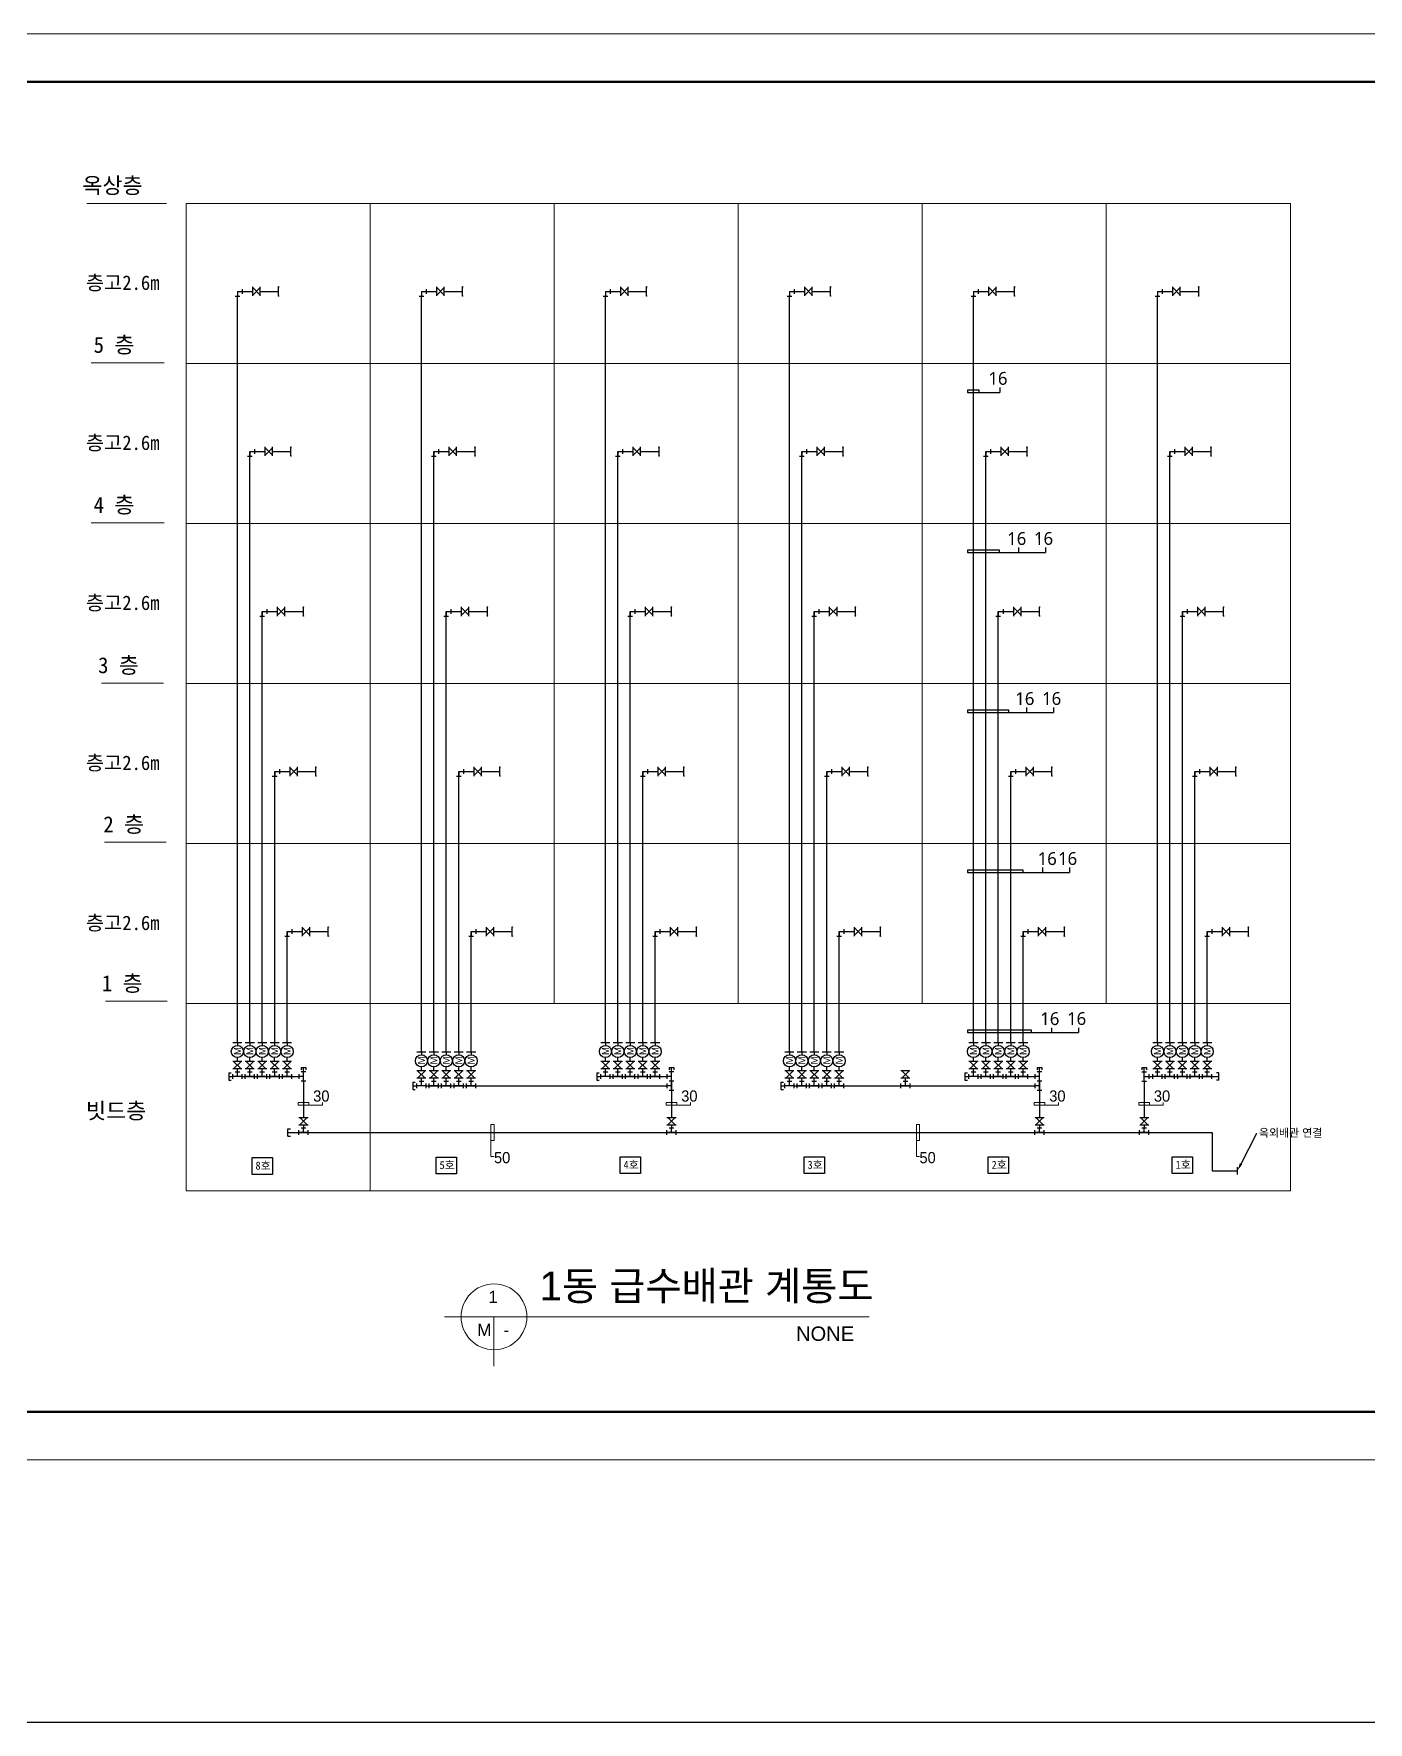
# Model space of a CAD drawing. Header units: millimetres. Extents: x 77978 to 1977917, y -128530 to 383426.
# Drawn here: x 1093091 to 1176484, y 65293 to 170793 of the extents above; entities that cross this region are included whole.
import ezdxf
from ezdxf import colors
from ezdxf.entities.mleader import LeaderData, LeaderLine
from ezdxf.math import Vec2, Vec3

# ---------------------------------------------------------------- set-up
doc = ezdxf.new("R2010")
doc.units = ezdxf.units.MM
doc.header["$LTSCALE"] = 20
doc.layers.get('0').update_dxf_attribs({"lineweight": 0})
for name, color, linetype in [('TEXT', 2, 'Continuous'), ('TXT', 2, 'Continuous'), ('급수부품', 2, 'Continuous')]:
    doc.layers.add(name, color=color, linetype=linetype)
doc.layers.add('급수', color=3, linetype='Continuous', lineweight=30)
doc.layers.add('치수선', color=1, linetype='Continuous', lineweight=0)
doc.styles.add('Arial', font='arial.ttf')
doc.styles.get("Standard").update_dxf_attribs({"font": 'arial.ttf'})
doc.styles.add('TEXT', font='arial.ttf')
doc.styles.add('굴림1', font='', dxfattribs={"height": 1})
doc.styles.add('굴림1000', font='', dxfattribs={"height": 1000})
doc.styles.add('굴림2', font='gulim.ttc', dxfattribs={"height": 2})
doc.styles.add('굴림500', font='', dxfattribs={"height": 500})
doc.styles.add('굴림700', font='gulim.ttc', dxfattribs={"height": 700})
doc.styles.add('수도공사', font='malgun.ttf', dxfattribs={"height": 300})
doc.styles.get('굴림1').set_extended_font_data('GulimChe')
doc.styles.get('굴림1000').set_extended_font_data('GulimChe')
doc.styles.get('굴림500').set_extended_font_data('GulimChe')

# ---------------------------------------------------------------- blocks, each defined once
blk = doc.blocks.new('A$C701459fe')
at = {"layer": '급수부품'}
for p, q in [((0, -283), (0, 284)), ((0, 233), (460, -232)), ((460, 233), (0, -232)), ((460, -283), (460, 284))]:
    blk.add_line(p, q, dxfattribs=at)
blk = doc.blocks.new('A$C8178ee6f')
at = {"layer": '급수부품'}
for p, q in [((0, 0), (0, -293)), ((0, 0), (293, 0)), ((293, 146), (293, -146)), ((-146, -293), (146, -293))]:
    blk.add_line(p, q, dxfattribs=at)
blk = doc.blocks.new('A$C6c9ffb24')
at = {"layer": '급수부품'}
for p, q in [((0, 226.59), (-156, 226.59)), ((0, -226.59), (-156, -226.59))]:
    blk.add_line(p, q, dxfattribs=at)
at = {"layer": '급수부품', "linetype": 'Continuous'}
blk.add_line((0, -226.59), (0, 226.59), dxfattribs=at)
blk = doc.blocks.new('A$C7031d5a0')
at = {"layer": '급수부품'}
for p, q in [((-292, -146), (-293, 146)), ((292, 0), (-292, 0)), ((-146, 292), (146, 293)), ((0, 0), (0, 292)), ((293, -146), (292, 146))]:
    blk.add_line(p, q, dxfattribs=at)
blk = doc.blocks.new('A$C510d21a0')
at = {"layer": '급수부품', "color": 2, "linetype": 'ByBlock'}
for p, q in [((284, 1160), (-284, 1160)), ((0, 1160), (0, 993)), ((284, 0), (-284, 0)), ((0, 0), (0, 236))]:
    blk.add_line(p, q, dxfattribs=at)
blk.add_circle((0, 615), 378, dxfattribs=at)
at = {"layer": '급수부품', "linetype": 'ByBlock', "insert": (-211, 392), "char_height": 429, "attachment_point": 1, "rotation": 90, "style": '수도공사'}
blk.add_mtext_dynamic_manual_height_columns('M', width=174.7, gutter_width=841, heights=[0], dxfattribs=at)
blk = doc.blocks.new('G$C5648E7D3')
at = {"layer": '급수부품'}
for p, q in [((-284, 465), (284, 465)), ((-284, 0), (284, 0)), ((-233, 0), (233, 465)), ((-233, 465), (233, 0))]:
    blk.add_line(p, q, dxfattribs=at)
blk = doc.blocks.new('상수도 도각-다중')
at = {"lineweight": 100}
for p, q in [((123000, 86100), (3000, 86100)), ((3000, 86100), (3000, 3000)), ((123000, 3000), (123000, 86100)), ((3000, 3000), (123000, 3000))]:
    blk.add_line(p, q, dxfattribs=at)
for p, q in [((111000, 84600), (111300, 84600)), ((111000, 83100), (111300, 83100)), ((111000, 81600), (111300, 81600)), ((111000, 80100), (111300, 80100)), ((111000, 78600), (111300, 78600)), ((111000, 77100), (111300, 77100)), ((111000, 75600), (111300, 75600)), ((111000, 74100), (111300, 74100)), ((111000, 72600), (111300, 72600)), ((111000, 71100), (111300, 71100)), ((111000, 69600), (111300, 69600)), ((111000, 68100), (111300, 68100)), ((111000, 66600), (111300, 66600)), ((111000, 65100), (111300, 65100)), ((111000, 63600), (111300, 63600)), ((111000, 62100), (111300, 62100)), ((111000, 60600), (111300, 60600)), ((111000, 59100), (111300, 59100)), ((111000, 57600), (111300, 57600)), ((111000, 56100), (111300, 56100)), ((111000, 54600), (111300, 54600)), ((111000, 53100), (111300, 53100)), ((111000, 51600), (111300, 51600)), ((111000, 50100), (111300, 50100)), ((111000, 48600), (111300, 48600)), ((111000, 47100), (111300, 47100)), ((111000, 45600), (111300, 45600)), ((111000, 44100), (111300, 44100)), ((111000, 42600), (111300, 42600)), ((111000, 41100), (111300, 41100)), ((111000, 39600), (111300, 39600)), ((111000, 38100), (111300, 38100)), ((111000, 36600), (111300, 36600)), ((111000, 35100), (111300, 35100)), ((111000, 33600), (123000, 33600)), ((117000, 9000), (117000, 3000))]:
    blk.add_line(p, q)
at = {"lineweight": 9}
for p, q in [((111000, 25800), (123000, 25800)), ((111000, 21300), (123000, 21300)), ((111000, 19200), (123000, 19200)), ((111000, 17100), (123000, 17100)), ((111000, 15000), (123000, 15000)), ((111000, 12900), (123000, 12900)), ((111000, 9000), (123000, 9000)), ((111000, 6000), (123000, 6000))]:
    blk.add_line(p, q, dxfattribs=at)
for points in [[(0, 0), (126000, 0), (126000, 89100), (0, 89100)], [(111000, 86100), (111300, 86100)]]:
    blk.add_lwpolyline(points, close=True)
blk.add_lwpolyline([(111000, 3000), (111000, 33600), (111000, 86100)])
at = {"attachment_point": 1}
for s, width, gutter_width, insert, char_height, style in [('(주) 해강ENG', 10184.59, 5000, (111815, 32076), 1200, '굴림2'), ('TEL : 051)501-9991', 8798.85, 5000, (113201, 29520), 600, '굴림2'), ('FAX : 051)502-9992', 8798.94, 5000, (113201, 28098), 600, '굴림2'), ('설계명 PROJECT TITLE', 4641.75, 2500, (111358, 25522), 300, '굴림1'), ('계획 DESIGNED BY', 4641.75, 2500, (111358, 21022), 300, '굴림1'), ('설계 DRAWN BY', 4641.75, 2500, (111358, 18922), 300, '굴림1'), ('심사 CHECKED BY', 4641.75, 2500, (111358, 16822), 300, '굴림1'), ('승인 APPROVED BY', 4641.75, 2500, (111358, 14722), 300, '굴림1'), ('도면명 DRAWING TITLE', 4641.75, 2500, (111358, 12622), 300, '굴림1'), ('축척 SCALE', 3385.63, 2500, (111358, 8722), 300, '굴림1'), ('일자 DATE', 3016.89, 2500, (117358, 8722), 300, '굴림1'), ('도면번호 DRAWING NO', 4125.03, 2500, (111358, 5722), 300, '굴림1'), ('일련번호  SHEET NO', 3753.35, 2500, (117358, 5722), 300, '굴림1')]:
    blk.add_mtext_dynamic_manual_height_columns(s, width=width, gutter_width=gutter_width, heights=[0], dxfattribs=dict(at, insert=insert, char_height=char_height, style=style))

msp = doc.modelspace()

# ---------------------------------------------------------------- linework, layer by layer
for p, q in [((1096401.3, 160190.3), (1101387.3, 160190.3)), ((1096672.3, 150228.6), (1101241.9, 150228.6)), ((1096672.3, 140228.6), (1101241.9, 140228.6)), ((1097331.3, 130210.8), (1101195.1, 130210.8)), ((1097501.4, 120274.5), (1101365.2, 120274.5)), ((1114117.3, 120195.3), (1102617.3, 120195.3)), ((1171617.3, 120195.3), (1114117.3, 120195.3)), ((1097564.1, 110339.8), (1101427.9, 110339.8)), ((1114117.3, 110195.3), (1102617.3, 110195.3)), ((1171617.3, 110195.3), (1114117.3, 110195.3)), ((1114117.3, 98495.3), (1102617.3, 98495.3)), ((1171617.3, 98495.3), (1114117.3, 98495.3))]:
    msp.add_line(p, q)
at = {"linetype": 'Continuous'}
for p, q in [((1114117.3, 160195.3), (1102617.3, 160195.3)), ((1102617.3, 160190.3), (1102617.3, 98495.3)), ((1171617.3, 160195.3), (1114117.3, 160195.3)), ((1114117.3, 160195.3), (1114117.3, 98495.3)), ((1125617.3, 160195.3), (1125617.3, 110195.3)), ((1137117.3, 160195.3), (1137117.3, 110195.3)), ((1148617.3, 160195.3), (1148617.3, 110195.3)), ((1160117.3, 160195.3), (1160117.3, 110195.3)), ((1171617.3, 160195.3), (1171617.3, 98495.3)), ((1114117.3, 150195.3), (1102617.3, 150195.3)), ((1171617.3, 150195.3), (1114117.3, 150195.3)), ((1114117.3, 140195.3), (1102617.3, 140195.3)), ((1171617.3, 140195.3), (1114117.3, 140195.3)), ((1114117.3, 130195.3), (1102617.3, 130195.3)), ((1171617.3, 130195.3), (1114117.3, 130195.3))]:
    msp.add_line(p, q, dxfattribs=at)
at = {"color": 4}
for p, q in [((1118765.6, 90622.7), (1145289, 90622.7)), ((1121851.3, 90622.7), (1121851.3, 87537))]:
    msp.add_line(p, q, dxfattribs=at)
msp.add_circle((1121851.3, 90622.7), 2057.1, dxfattribs=at)
at = {"layer": 'TEXT'}
for points in [[(1106732, 100572.3), (1108003.9, 100572.3), (1108003.9, 99520.8), (1106732, 99520.8)], [(1118232.1, 100604.8), (1119504, 100604.8), (1119504, 99553.3), (1118232.1, 99553.3)], [(1129732.1, 100623.3), (1131004, 100623.3), (1131004, 99571.8), (1129732.1, 99571.8)], [(1141232.1, 100623.3), (1142504, 100623.3), (1142504, 99571.8), (1141232.1, 99571.8)], [(1152732.1, 100623.3), (1154004, 100623.3), (1154004, 99571.8), (1152732.1, 99571.8)], [(1164232.1, 100623.3), (1165504, 100623.3), (1165504, 99571.8), (1164232.1, 99571.8)]]:
    msp.add_lwpolyline(points, close=True, dxfattribs=at)
at = {"layer": 'TXT', "linetype": 'ByBlock'}
for p, q in [((1152171.5, 148529.8), (1151441.6, 148529.4)), ((1151441.6, 148529.4), (1151441.6, 148379.4)), ((1151441.6, 148379.4), (1152171.5, 148379.8)), ((1152171.5, 148379.8), (1152171.5, 148529.8)), ((1153441, 138529.6), (1151441.6, 138529.4)), ((1151441.6, 138529.4), (1151441.6, 138379.4)), ((1151441.6, 138379.4), (1153441, 138379.6)), ((1153441, 138379.6), (1153441, 138529.6)), ((1154021.5, 128529.8), (1151441.6, 128529.4)), ((1151441.6, 128529.4), (1151441.6, 128379.4)), ((1151441.6, 128379.4), (1154021.5, 128379.8)), ((1154021.5, 128379.8), (1154021.5, 128529.8)), ((1154913.5, 118529.2), (1151441.5, 118529.4)), ((1151441.5, 118529.4), (1151441.5, 118379.4)), ((1151441.5, 118379.4), (1154913.5, 118379.2)), ((1154913.5, 118379.2), (1154913.5, 118529.2)), ((1155440.3, 108529.8), (1151441.5, 108529.4)), ((1151441.5, 108529.4), (1151441.5, 108379.4)), ((1151441.5, 108379.4), (1155440.3, 108379.8)), ((1155440.3, 108379.8), (1155440.3, 108529.8))]:
    msp.add_line(p, q, dxfattribs=at)
at = {"layer": 'TXT'}
for p, q in [((1151441.6, 148379.4), (1153454.7, 148379.4)), ((1153454.7, 148689.8), (1153454.7, 148379.4)), ((1151441.6, 138379.4), (1156305.7, 138379.2)), ((1154631.3, 138689.5), (1154631.3, 138379.2)), ((1156305.7, 138689.5), (1156305.7, 138379.2)), ((1151441.6, 128379.4), (1156811.7, 128379.4)), ((1155137.3, 128689.8), (1155137.3, 128379.4)), ((1156811.7, 128689.8), (1156811.7, 128379.4)), ((1151441.5, 118379.4), (1157807.4, 118378.7)), ((1156132.9, 118689.1), (1156132.9, 118378.7)), ((1157807.4, 118689.1), (1157807.4, 118378.7)), ((1156697.7, 108689.8), (1156697.7, 108379.4)), ((1158372.1, 108689.8), (1158372.1, 108379.4)), ((1151441.5, 108379.4), (1158372.1, 108379.4))]:
    msp.add_line(p, q, dxfattribs=at)
at = {"layer": '급수'}
for p, q in [((1105813.8, 107747.1), (1105813.9, 154404.5)), ((1108388, 154433.1), (1108388, 154960.6)), ((1117313.9, 107162.1), (1117313.9, 154404.5)), ((1119888, 154433.1), (1119888, 154960.6)), ((1128813.8, 107747.1), (1128813.9, 154404.5)), ((1131388, 154433.1), (1131388, 154960.6)), ((1140313.8, 107162.1), (1140313.9, 154404.5)), ((1142888, 154433.1), (1142888, 154960.6)), ((1151813.8, 107747.1), (1151813.9, 154404.5)), ((1154388, 154433.1), (1154388, 154960.7)), ((1163313.8, 107747.1), (1163313.9, 154404.5)), ((1165888, 154433.1), (1165888, 154960.6)), ((1106590.8, 107747.1), (1106590.9, 144695.3)), ((1109164.9, 144431.5), (1109165, 144959)), ((1118090.9, 107162.1), (1118090.9, 144695.3)), ((1120664.9, 144431.5), (1120665, 144959)), ((1129590.8, 107747.1), (1129590.9, 144695.3)), ((1132164.9, 144431.5), (1132165, 144959)), ((1141090.8, 107162.1), (1141090.9, 144695.3)), ((1143664.9, 144431.5), (1143665, 144959)), ((1152590.8, 107747.1), (1152590.9, 144695.3)), ((1155164.9, 144431.5), (1155165, 144959)), ((1164090.8, 107747.1), (1164090.9, 144695.3)), ((1166664.9, 144431.5), (1166665, 144959)), ((1107367.9, 107747), (1107368, 134695.3)), ((1109942, 134431.5), (1109942.1, 134959)), ((1118868.1, 107162), (1118868, 134695.3)), ((1121442, 134431.5), (1121442.1, 134959)), ((1130367.9, 107747), (1130368, 134695.3)), ((1132942, 134431.5), (1132942.1, 134959)), ((1141867.9, 107162), (1141868, 134695.3)), ((1144442, 134431.5), (1144442.1, 134959)), ((1153367.9, 107747), (1153368, 134695.3)), ((1155942, 134431.5), (1155942.1, 134959)), ((1164867.9, 107747), (1164868, 134695.3)), ((1167442, 134431.5), (1167442.1, 134959)), ((1108145.1, 107747), (1108145.1, 124695.3)), ((1110719.2, 124431.5), (1110719.2, 124959)), ((1119645.2, 107162), (1119645.1, 124695.3)), ((1122219.2, 124431.5), (1122219.2, 124959)), ((1131145.1, 107747), (1131145.1, 124695.3)), ((1133719.2, 124431.5), (1133719.2, 124959)), ((1142645.1, 107162), (1142645.1, 124695.3)), ((1145219.2, 124431.5), (1145219.2, 124959)), ((1154145.1, 107747), (1154145.1, 124695.3)), ((1156719.2, 124431.5), (1156719.2, 124959)), ((1165645.1, 107747), (1165645.1, 124695.3)), ((1168219.2, 124431.5), (1168219.2, 124959)), ((1108922.2, 107747), (1108922.2, 114695.3)), ((1111496.3, 114431.5), (1111496.3, 114959)), ((1120422.3, 107162), (1120422.2, 114695.3)), ((1122996.3, 114431.5), (1122996.3, 114959)), ((1131922.2, 107747), (1131922.2, 114695.3)), ((1134496.3, 114431.5), (1134496.3, 114959)), ((1143422.2, 107162), (1143422.2, 114695.3)), ((1145996.3, 114431.5), (1145996.3, 114959)), ((1154922.2, 107747), (1154922.2, 114695.3)), ((1157496.3, 114431.5), (1157496.3, 114959)), ((1166422.2, 107747), (1166422.2, 114695.3)), ((1168996.3, 114431.5), (1168996.3, 114959)), ((1105813.6, 106586.7), (1105813.6, 106586.7)), ((1128813.7, 106586.7), (1128813.7, 106586.7)), ((1151813.7, 106586.6), (1151813.7, 106586.6)), ((1163313.7, 106586.6), (1163313.7, 106586.6)), ((1105277.1, 105642.6), (1105521.3, 105642.6)), ((1105813.5, 105935.1), (1105813.6, 106121.4)), ((1105813.6, 106353.5), (1105813.6, 106354.5)), ((1106106.3, 105642.6), (1109653.3, 105642.5)), ((1106590.7, 105935.2), (1106590.7, 106121.4)), ((1106590.8, 106353.3), (1106590.8, 106354.7)), ((1107367.7, 105935), (1107367.7, 106121.3)), ((1107367.9, 106353.2), (1107367.9, 106354.6)), ((1107367.9, 105935.1), (1107367.9, 106121.3)), ((1108144.8, 105935), (1108144.8, 106121.3)), ((1108145, 106353.2), (1108145, 106354.6)), ((1108145, 105935.1), (1108145, 106121.3)), ((1108922, 105935), (1108922, 106121.3)), ((1108922.1, 105935.1), (1108922.2, 106121.3)), ((1108922.2, 106353.2), (1108922.2, 106354.6)), ((1109945.8, 105933.2), (1109945.8, 106211.9)), ((1117313.7, 106001.6), (1117313.7, 106001.6)), ((1117313.7, 105768.4), (1117313.7, 105769.4)), ((1117313.7, 105350), (1117313.7, 105536.3)), ((1118090.9, 105768.2), (1118090.9, 105769.6)), ((1118090.9, 105350.1), (1118090.9, 105536.3)), ((1118867.8, 105349.9), (1118867.8, 105536.2)), ((1118868, 105768.1), (1118868, 105769.5)), ((1118868, 105350), (1118868, 105536.2)), ((1119645, 105349.9), (1119645, 105536.2)), ((1119645.1, 105350), (1119645.2, 105536.2)), ((1119645.2, 105768.1), (1119645.2, 105769.5)), ((1120422.1, 105349.9), (1120422.1, 105536.2)), ((1120422.3, 105768.1), (1120422.3, 105769.5)), ((1120422.3, 105350), (1120422.3, 105536.2)), ((1128277.3, 105642.6), (1128521.4, 105642.6)), ((1128813.7, 106353.4), (1128813.7, 106354.5)), ((1128813.7, 105935), (1128813.7, 106121.3)), ((1129106.4, 105642.6), (1132653.4, 105642.4)), ((1129590.9, 106353.3), (1129590.9, 106354.6)), ((1129590.9, 105935.2), (1129590.9, 106121.3)), ((1130367.8, 105934.9), (1130367.8, 106121.2)), ((1130368, 106353.2), (1130368, 106354.5)), ((1130368, 105935.1), (1130368, 106121.2)), ((1131145, 105934.9), (1131145, 106121.2)), ((1131145.1, 105935.1), (1131145.2, 106121.2)), ((1131145.2, 106353.2), (1131145.2, 106354.5)), ((1131922.1, 105934.9), (1131922.1, 106121.2)), ((1131922.3, 106353.2), (1131922.3, 106354.5)), ((1131922.3, 105935.1), (1131922.3, 106121.2)), ((1132945.9, 105933.1), (1132945.9, 106211.9)), ((1140313.7, 106001.6), (1140313.7, 106001.6)), ((1140313.7, 105768.4), (1140313.7, 105769.4)), ((1140313.7, 105350), (1140313.7, 105536.2)), ((1141090.9, 105768.2), (1141090.9, 105769.6)), ((1141090.9, 105350.1), (1141090.9, 105536.2)), ((1141867.8, 105349.9), (1141867.8, 105536.1)), ((1141868, 105768.1), (1141868, 105769.5)), ((1141868, 105350), (1141868, 105536.1)), ((1142645, 105349.9), (1142645, 105536.1)), ((1142645.1, 105350), (1142645.2, 105536.1)), ((1142645.2, 105768.1), (1142645.2, 105769.5)), ((1143422.1, 105349.9), (1143422.1, 105536.1)), ((1143422.3, 105768.1), (1143422.3, 105769.5)), ((1143422.3, 105350), (1143422.3, 105536.1)), ((1147562.4, 105768.7), (1147562.4, 105770.2)), ((1147562.4, 105056.2), (1147562.4, 105536.8)), ((1151277.3, 105642.5), (1151521.4, 105642.5)), ((1151813.7, 106353.4), (1151813.7, 106354.4)), ((1151813.7, 105935), (1151813.7, 106121.2)), ((1152106.4, 105642.5), (1155653.4, 105642.4)), ((1152590.9, 106353.2), (1152590.9, 106354.6)), ((1152590.9, 105935.1), (1152590.9, 106121.2)), ((1153367.8, 105934.9), (1153367.8, 106121.1)), ((1153368, 106353.1), (1153368, 106354.5)), ((1153368, 105935), (1153368, 106121.1)), ((1154145, 105934.9), (1154145, 106121.1)), ((1154145.1, 105935), (1154145.2, 106121.1)), ((1154145.2, 106353.1), (1154145.2, 106354.5)), ((1154922.1, 105934.9), (1154922.1, 106121.1)), ((1154922.3, 106353.1), (1154922.3, 106354.5)), ((1154922.3, 105935), (1154922.3, 106121.1)), ((1155945.9, 105933.1), (1155945.9, 106211.8)), ((1162484.8, 105933.2), (1162484.8, 106212)), ((1162777.3, 105642.5), (1163021.4, 105642.5)), ((1163313.7, 106353.4), (1163313.7, 106354.4)), ((1163313.7, 105935), (1163313.7, 106121.2)), ((1163606.4, 105642.5), (1167153.4, 105642.4)), ((1164090.9, 106353.2), (1164090.9, 106354.6)), ((1164090.9, 105935.1), (1164090.9, 106121.2)), ((1164867.8, 105934.9), (1164867.8, 106121.1)), ((1164868, 106353.1), (1164868, 106354.5)), ((1164868, 105935), (1164868, 106121.1)), ((1165645, 105934.9), (1165645, 106121.1)), ((1165645.1, 105935), (1165645.2, 106121.1)), ((1165645.2, 106353.1), (1165645.2, 106354.5)), ((1166422.1, 105934.9), (1166422.1, 106121.1)), ((1166422.3, 106353.1), (1166422.3, 106354.5)), ((1166422.3, 105935), (1166422.3, 106121.1)), ((1109945.8, 105349.2), (1109945.8, 103087.1)), ((1116777.3, 105057.6), (1117021.4, 105057.6)), ((1117606.4, 105057.5), (1132653.3, 105055.1)), ((1132946, 105349.9), (1132946, 103087.8)), ((1139777.3, 105057.5), (1140021.4, 105057.5)), ((1140606.4, 105057.5), (1155653.3, 105055)), ((1155946, 105349.8), (1155946, 103087.8)), ((1162484.8, 105350), (1162484.8, 103087.9)), ((1109945.8, 102854.4), (1109945.8, 102854.4)), ((1109945.8, 102621.8), (1109945.8, 102435.6)), ((1132946, 102855.2), (1132946, 102855.2)), ((1132946, 102622.5), (1132946, 102436.3)), ((1155946, 102855.1), (1155946, 102855.1)), ((1155946, 102622.5), (1155946, 102436.3)), ((1162484.8, 102855.3), (1162484.8, 102855.3)), ((1162484.8, 102622.6), (1162484.8, 102436.4)), ((1108975.6, 102143.9), (1114117.3, 102143.9)), ((1114117.3, 102143.9), (1166732.5, 102143.9)), ((1166732.5, 102143.9), (1166732.5, 99746.2)), ((1166732.5, 99746.2), (1168308.9, 99746.2))]:
    msp.add_line(p, q, dxfattribs=at)
at = {"layer": '급수', "linetype": 'ByBlock', "ltscale": 0.3}
for p, q in [((1105813.9, 154697), (1106773.6, 154696.8)), ((1107234, 154697.6), (1108388, 154697.6)), ((1117313.9, 154697), (1118273.6, 154696.8)), ((1118734, 154697.6), (1119888, 154697.6)), ((1128813.9, 154697), (1129773.6, 154696.8)), ((1130234, 154697.6), (1131388, 154697.6)), ((1140313.9, 154697), (1141273.6, 154696.8)), ((1141734, 154697.6), (1142888, 154697.6)), ((1151813.9, 154697), (1152773.6, 154696.8)), ((1153234, 154697.6), (1154388, 154697.6)), ((1163313.9, 154697), (1164273.6, 154696.8)), ((1164734, 154697.6), (1165888, 154697.6)), ((1106590.9, 144695.3), (1107550.6, 144695.2)), ((1108011, 144695.9), (1109164.9, 144695.9)), ((1118090.9, 144695.3), (1119050.6, 144695.2)), ((1119511, 144695.9), (1120664.9, 144695.9)), ((1129590.9, 144695.3), (1130550.6, 144695.2)), ((1131011, 144695.9), (1132164.9, 144695.9)), ((1141090.9, 144695.3), (1142050.6, 144695.2)), ((1142511, 144695.9), (1143664.9, 144695.9)), ((1152590.9, 144695.3), (1153550.6, 144695.2)), ((1154011, 144695.9), (1155165, 144695.9)), ((1164090.9, 144695.3), (1165050.6, 144695.2)), ((1165511, 144695.9), (1166664.9, 144695.9)), ((1107368, 134695.3), (1108327.7, 134695.2)), ((1108788.1, 134695.9), (1109942.1, 134695.9)), ((1118868, 134695.3), (1119827.7, 134695.2)), ((1120288.1, 134695.9), (1121442.1, 134695.9)), ((1130368, 134695.3), (1131327.7, 134695.2)), ((1131788.1, 134695.9), (1132942.1, 134695.9)), ((1141868, 134695.3), (1142827.7, 134695.2)), ((1143288.1, 134695.9), (1144442.1, 134695.9)), ((1153368, 134695.3), (1154327.7, 134695.2)), ((1154788.1, 134695.9), (1155942.1, 134695.9)), ((1164868, 134695.3), (1165827.7, 134695.2)), ((1166288.1, 134695.9), (1167442.1, 134695.9)), ((1108145.1, 124695.3), (1109104.8, 124695.2)), ((1109565.2, 124695.9), (1110719.2, 124695.9)), ((1119645.1, 124695.3), (1120604.8, 124695.2)), ((1121065.2, 124695.9), (1122219.2, 124695.9)), ((1131145.1, 124695.3), (1132104.8, 124695.2)), ((1132565.2, 124695.9), (1133719.2, 124695.9)), ((1142645.1, 124695.3), (1143604.8, 124695.2)), ((1144065.2, 124695.9), (1145219.2, 124695.9)), ((1154145.1, 124695.3), (1155104.8, 124695.2)), ((1155565.2, 124695.9), (1156719.2, 124695.9)), ((1165645.1, 124695.3), (1166604.8, 124695.2)), ((1167065.2, 124695.9), (1168219.2, 124695.9)), ((1108922.2, 114695.3), (1109881.9, 114695.2)), ((1110342.3, 114695.9), (1111496.3, 114695.9)), ((1120422.2, 114695.3), (1121381.9, 114695.2)), ((1121842.3, 114695.9), (1122996.3, 114695.9)), ((1131922.2, 114695.3), (1132881.9, 114695.2)), ((1133342.3, 114695.9), (1134496.3, 114695.9)), ((1143422.2, 114695.3), (1144381.9, 114695.2)), ((1144842.3, 114695.9), (1145996.3, 114695.9)), ((1154922.2, 114695.3), (1155881.9, 114695.2)), ((1156342.3, 114695.9), (1157496.3, 114695.9)), ((1166422.2, 114695.3), (1167381.9, 114695.2)), ((1167842.3, 114695.9), (1168996.3, 114695.9))]:
    msp.add_line(p, q, dxfattribs=at)
at = {"layer": '급수', "color": 5}
msp.add_line((78096.9, 65293.2), (1977917.3, 65293.2), dxfattribs=at)
at = {"layer": '급수'}
for centre in [(1108388, 154980.6), (1108388, 154413.1), (1119888, 154980.6), (1119888, 154413.1), (1131388, 154980.6), (1131388, 154413.1), (1142888, 154980.6), (1142888, 154413.1), (1154388, 154980.7), (1154388, 154413.1), (1165888, 154980.6), (1165888, 154413.1), (1109165, 144979), (1120665, 144979), (1132165, 144979), (1143665, 144979), (1155165, 144979), (1166665, 144979), (1109164.9, 144411.5), (1120664.9, 144411.5), (1132164.9, 144411.5), (1143664.9, 144411.5), (1155164.9, 144411.5), (1166664.9, 144411.5), (1109942, 134411.5), (1109942.1, 134979), (1121442, 134411.5), (1121442.1, 134979), (1132942, 134411.5), (1132942.1, 134979), (1144442, 134411.5), (1144442.1, 134979), (1155942, 134411.5), (1155942.1, 134979), (1167442, 134411.5), (1167442.1, 134979), (1110719.2, 124979), (1122219.2, 124979), (1133719.2, 124979), (1145219.2, 124979), (1156719.2, 124979), (1168219.2, 124979), (1110719.2, 124411.5), (1122219.2, 124411.5), (1133719.2, 124411.5), (1145219.2, 124411.5), (1156719.2, 124411.5), (1168219.2, 124411.5), (1111496.3, 114979), (1111496.3, 114411.5), (1122996.3, 114979), (1122996.3, 114411.5), (1134496.3, 114979), (1134496.3, 114411.5), (1145996.3, 114979), (1145996.3, 114411.5), (1157496.3, 114979), (1157496.3, 114411.5), (1168996.3, 114979), (1168996.3, 114411.5)]:
    msp.add_circle(centre, 15, dxfattribs=at)
at = {"layer": '급수부품', "linetype": 'ByBlock', "ltscale": 0.3}
for p, q in [((1107782.5, 144695.2), (1107784, 144695.2)), ((1119282.5, 144695.2), (1119284, 144695.2)), ((1130782.5, 144695.2), (1130784, 144695.2)), ((1142282.5, 144695.2), (1142284, 144695.2)), ((1153782.5, 144695.2), (1153784, 144695.2)), ((1165282.5, 144695.2), (1165284, 144695.2)), ((1108559.6, 134695.2), (1108561.1, 134695.2)), ((1120059.6, 134695.2), (1120061.1, 134695.2)), ((1131559.6, 134695.2), (1131561.1, 134695.2)), ((1143059.6, 134695.2), (1143061.1, 134695.2)), ((1154559.6, 134695.2), (1154561.1, 134695.2)), ((1166059.6, 134695.2), (1166061.1, 134695.2)), ((1109336.7, 124695.2), (1109338.2, 124695.2)), ((1120836.7, 124695.2), (1120838.2, 124695.2)), ((1132336.7, 124695.2), (1132338.2, 124695.2)), ((1143836.7, 124695.2), (1143838.2, 124695.2)), ((1155336.7, 124695.2), (1155338.2, 124695.2)), ((1166836.7, 124695.2), (1166838.2, 124695.2)), ((1110113.8, 114695.2), (1110115.3, 114695.2)), ((1121613.8, 114695.2), (1121615.3, 114695.2)), ((1133113.8, 114695.2), (1133115.3, 114695.2)), ((1144613.8, 114695.2), (1144615.3, 114695.2)), ((1156113.8, 114695.2), (1156115.3, 114695.2)), ((1167613.8, 114695.2), (1167615.3, 114695.2))]:
    msp.add_line(p, q, dxfattribs=at)
at = {"layer": '급수부품'}
for p, q in [((1109799.6, 106211.9), (1109799.6, 106055.9)), ((1109799.6, 106211.9), (1110092.1, 106211.9)), ((1110092.1, 106211.9), (1110092.1, 106055.9)), ((1132799.7, 106211.9), (1132799.7, 106055.9)), ((1132799.7, 106211.9), (1133092.2, 106211.9)), ((1133092.2, 106211.9), (1133092.2, 106055.9)), ((1155799.7, 106211.8), (1155799.7, 106055.8)), ((1155799.7, 106211.8), (1156092.2, 106211.8)), ((1156092.2, 106211.8), (1156092.2, 106055.8)), ((1162338.5, 106212), (1162338.5, 106056)), ((1162338.5, 106212), (1162631, 106212)), ((1162631, 106212), (1162631, 106056))]:
    msp.add_line(p, q, dxfattribs=at)
at = {"layer": '급수부품', "linetype": 'Continuous'}
msp.add_line((1168308.9, 99519.6), (1168308.9, 99972.7), dxfattribs=at)
at = {"layer": '치수선'}
for p, q in [((1111128.8, 103845.2), (1110283.8, 103844.4)), ((1111128.8, 103845.2), (1111128.8, 104014.2)), ((1134129, 103845.3), (1133284, 103844.5)), ((1134129, 103845.3), (1134129, 104014.3)), ((1157129, 103845.2), (1156284, 103844.4)), ((1157129, 103845.2), (1157129, 104014.2)), ((1163667.8, 103845.4), (1162822.8, 103844.7)), ((1163667.8, 103845.4), (1163667.8, 104014.4)), ((1121659.5, 102643.9), (1121659.5, 101643.9)), ((1121659.5, 102643.9), (1121859.5, 102643.9)), ((1121859.5, 102643.9), (1121859.5, 101643.9)), ((1148246.1, 102643.9), (1148246.1, 101643.9)), ((1148246.1, 102643.9), (1148446.1, 102643.9)), ((1148446.1, 102643.9), (1148446.1, 101643.9)), ((1121859.5, 101643.9), (1121659.5, 101643.9)), ((1121659.5, 101643.9), (1121659.5, 100643.9)), ((1148446.1, 101643.9), (1148246.1, 101643.9)), ((1148246.1, 101643.9), (1148246.1, 100643.9)), ((1121859.5, 100643.9), (1121659.5, 100643.9)), ((1148446.1, 100643.9), (1148246.1, 100643.9))]:
    msp.add_line(p, q, dxfattribs=at)
for points in [[(1110283.8, 103844.4), (1109607.8, 103844.4), (1109607.8, 104013.4), (1110283.8, 104013.4)], [(1133284, 103844.5), (1132608, 103844.5), (1132608, 104013.5), (1133284, 104013.5)], [(1156284, 103844.4), (1155608, 103844.4), (1155608, 104013.4), (1156284, 104013.4)], [(1162822.8, 103844.7), (1162146.8, 103844.7), (1162146.8, 104013.7), (1162822.8, 104013.7)]]:
    msp.add_lwpolyline(points, close=True, dxfattribs=at)

# ---------------------------------------------------------------- block references
at = {"color": 0}
msp.add_blockref('상수도 도각-다중', (1076896.9, 81693.2), dxfattribs=at)
at = {"layer": '급수'}
for name, p in [('A$C8178ee6f', (1105813.9, 154697)), ('A$C8178ee6f', (1117313.9, 154697)), ('A$C8178ee6f', (1128813.9, 154697)), ('A$C8178ee6f', (1140313.9, 154697)), ('A$C8178ee6f', (1151813.9, 154697)), ('A$C8178ee6f', (1163313.9, 154697)), ('A$C8178ee6f', (1106590.9, 144695.3)), ('A$C8178ee6f', (1118090.9, 144695.3)), ('A$C8178ee6f', (1129590.9, 144695.3)), ('A$C8178ee6f', (1141090.9, 144695.3)), ('A$C8178ee6f', (1152590.9, 144695.3)), ('A$C8178ee6f', (1164090.9, 144695.3)), ('A$C8178ee6f', (1107368, 134695.3)), ('A$C8178ee6f', (1118868, 134695.3)), ('A$C8178ee6f', (1130368, 134695.3)), ('A$C8178ee6f', (1141868, 134695.3)), ('A$C8178ee6f', (1153368, 134695.3)), ('A$C8178ee6f', (1164868, 134695.3)), ('A$C8178ee6f', (1108145.1, 124695.3)), ('A$C8178ee6f', (1119645.1, 124695.3)), ('A$C8178ee6f', (1131145.1, 124695.3)), ('A$C8178ee6f', (1142645.1, 124695.3)), ('A$C8178ee6f', (1154145.1, 124695.3)), ('A$C8178ee6f', (1165645.1, 124695.3)), ('A$C8178ee6f', (1108922.2, 114695.3)), ('A$C8178ee6f', (1120422.2, 114695.3)), ('A$C8178ee6f', (1131922.2, 114695.3)), ('A$C8178ee6f', (1143422.2, 114695.3)), ('A$C8178ee6f', (1154922.2, 114695.3)), ('A$C8178ee6f', (1166422.2, 114695.3)), ('A$C7031d5a0', (1105813.8, 105642.6)), ('A$C7031d5a0', (1106590.8, 105642.6)), ('A$C7031d5a0', (1107367.9, 105642.6)), ('A$C7031d5a0', (1108145.1, 105642.6)), ('A$C7031d5a0', (1108922.2, 105642.5)), ('A$C7031d5a0', (1128813.9, 105642.6)), ('A$C7031d5a0', (1129590.9, 105642.5)), ('A$C7031d5a0', (1130368.1, 105642.5)), ('A$C7031d5a0', (1131145.2, 105642.5)), ('A$C7031d5a0', (1131922.4, 105642.5)), ('A$C7031d5a0', (1151813.9, 105642.5)), ('A$C7031d5a0', (1152590.9, 105642.5)), ('A$C7031d5a0', (1153368.1, 105642.5)), ('A$C7031d5a0', (1154145.2, 105642.4)), ('A$C7031d5a0', (1154922.4, 105642.4)), ('A$C7031d5a0', (1163313.9, 105642.5)), ('A$C7031d5a0', (1164090.9, 105642.5)), ('A$C7031d5a0', (1164868.1, 105642.5)), ('A$C7031d5a0', (1165645.2, 105642.4)), ('A$C7031d5a0', (1166422.4, 105642.4)), ('A$C6c9ffb24', (1167153.4, 105642.4)), ('A$C7031d5a0', (1117313.9, 105057.5)), ('A$C7031d5a0', (1118090.9, 105057.5)), ('A$C7031d5a0', (1118868.1, 105057.5)), ('A$C7031d5a0', (1119645.2, 105057.5)), ('A$C7031d5a0', (1120422.4, 105057.4)), ('A$C7031d5a0', (1140313.9, 105057.5)), ('A$C7031d5a0', (1141090.9, 105057.5)), ('A$C7031d5a0', (1141868.1, 105057.4)), ('A$C7031d5a0', (1142645.2, 105057.4)), ('A$C7031d5a0', (1143422.4, 105057.4)), ('A$C7031d5a0', (1147562.4, 105057.4)), ('A$C7031d5a0', (1109945.8, 102143.1)), ('A$C7031d5a0', (1132946, 102143.8)), ('A$C7031d5a0', (1155946, 102143.8)), ('A$C7031d5a0', (1162484.9, 102143.9))]:
    msp.add_blockref(name, p, dxfattribs=at)
for name, p, rotation in [('A$C6c9ffb24', (1105277.1, 105642.6), 180), ('A$C6c9ffb24', (1128277.3, 105642.6), 180), ('A$C6c9ffb24', (1151277.3, 105642.5), 180), ('A$C7031d5a0', (1162484.8, 105642.5), 270), ('A$C6c9ffb24', (1116777.3, 105057.6), 180), ('A$C6c9ffb24', (1139777.3, 105057.5), 180)]:
    msp.add_blockref(name, p, dxfattribs=dict(at, rotation=rotation))
at = {"layer": '급수', "xscale": -1}
for name, p, rotation in [('A$C7031d5a0', (1109945.8, 105642.5), 89.99927643461882), ('A$C7031d5a0', (1132945.9, 105642.4), 89.99927643461884), ('A$C7031d5a0', (1155945.9, 105642.3), 89.99927643461886), ('A$C7031d5a0', (1132945.8, 105057.4), 89.99927643461882), ('A$C7031d5a0', (1155945.8, 105057.3), 89.99927643461884), ('A$C6c9ffb24', (1108975.6, 102143.9), 0.01731306274835921)]:
    msp.add_blockref(name, p, dxfattribs=dict(at, rotation=rotation))
at = {"layer": '급수부품'}
for name, p in [('A$C701459fe', (1106773.6, 154696.8)), ('A$C701459fe', (1118273.6, 154696.8)), ('A$C701459fe', (1129773.6, 154696.8)), ('A$C701459fe', (1141273.6, 154696.8)), ('A$C701459fe', (1152773.6, 154696.8)), ('A$C701459fe', (1164273.6, 154696.8)), ('A$C701459fe', (1107550.6, 144695.2)), ('A$C701459fe', (1119050.6, 144695.2)), ('A$C701459fe', (1130550.6, 144695.2)), ('A$C701459fe', (1142050.6, 144695.2)), ('A$C701459fe', (1153550.6, 144695.2)), ('A$C701459fe', (1165050.6, 144695.2)), ('A$C701459fe', (1108327.7, 134695.2)), ('A$C701459fe', (1119827.7, 134695.2)), ('A$C701459fe', (1131327.7, 134695.2)), ('A$C701459fe', (1142827.7, 134695.2)), ('A$C701459fe', (1154327.7, 134695.2)), ('A$C701459fe', (1165827.7, 134695.2)), ('A$C701459fe', (1109104.8, 124695.2)), ('A$C701459fe', (1120604.8, 124695.2)), ('A$C701459fe', (1132104.8, 124695.2)), ('A$C701459fe', (1143604.8, 124695.2)), ('A$C701459fe', (1155104.8, 124695.2)), ('A$C701459fe', (1166604.8, 124695.2)), ('A$C701459fe', (1109881.9, 114695.2)), ('A$C701459fe', (1121381.9, 114695.2)), ('A$C701459fe', (1132881.9, 114695.2)), ('A$C701459fe', (1144381.9, 114695.2)), ('A$C701459fe', (1155881.9, 114695.2)), ('A$C701459fe', (1167381.9, 114695.2)), ('G$C5648E7D3', (1109945.8, 102621.8)), ('G$C5648E7D3', (1132946, 102622.5)), ('G$C5648E7D3', (1155946, 102622.5)), ('G$C5648E7D3', (1162484.8, 102622.6))]:
    msp.add_blockref(name, p, dxfattribs=at)
at = {"layer": '치수선'}
for p in [(1105813.8, 106586.7), (1106590.8, 106586.7), (1107367.9, 106586.6), (1108145, 106586.6), (1108922.2, 106586.6), (1128813.9, 106586.7), (1129590.9, 106586.7), (1130368, 106586.6), (1131145.2, 106586.6), (1131922.3, 106586.6), (1151813.9, 106586.6), (1152590.9, 106586.6), (1153368, 106586.5), (1154145.2, 106586.5), (1154922.3, 106586.5), (1163313.9, 106586.6), (1164090.9, 106586.6), (1164868, 106586.5), (1165645.2, 106586.5), (1166422.3, 106586.5), (1117313.9, 106001.6), (1118090.9, 106001.6), (1118868, 106001.5), (1119645.2, 106001.5), (1120422.3, 106001.5), (1140313.9, 106001.6), (1141090.9, 106001.6), (1141868, 106001.5), (1142645.2, 106001.5), (1143422.3, 106001.5)]:
    msp.add_blockref('A$C510d21a0', p, dxfattribs=at)
at = {"layer": '치수선', "color": 0, "rotation": 90}
for p in [(1105813.8, 106121.4), (1106590.8, 106121.4), (1107367.9, 106121.3), (1108145, 106121.3), (1108922.2, 106121.3), (1128813.9, 106121.3), (1129590.9, 106121.3), (1130368, 106121.2), (1131145.2, 106121.2), (1131922.3, 106121.2), (1151813.9, 106121.2), (1152590.9, 106121.2), (1153368, 106121.1), (1154145.2, 106121.1), (1154922.3, 106121.1), (1163313.9, 106121.2), (1164090.9, 106121.2), (1164868, 106121.1), (1165645.2, 106121.1), (1166422.3, 106121.1), (1117313.9, 105536.3), (1118090.9, 105536.3), (1118868, 105536.2), (1119645.2, 105536.2), (1120422.3, 105536.2), (1140313.9, 105536.2), (1141090.9, 105536.2), (1141868, 105536.1), (1142645.2, 105536.1), (1143422.3, 105536.1), (1147562.3, 105536.8)]:
    msp.add_blockref('A$C701459fe', p, dxfattribs=at)

# ---------------------------------------------------------------- texts
at = {"layer": 'TEXT'}
for s, height, style, p in [('옥상층', 1000, '굴림1000', (1096126.7, 160815.8, 0)), ('층고', 900, '굴림1000', (1096349.9, 154790.9)), ('2.6m', 900, '굴림1000', (1098623.1, 154790.9)), (' 5 층', 1000, '굴림1000', (1096186.6, 150854.2, 0)), ('층고', 900, '굴림1000', (1096349.9, 144790.9)), ('2.6m', 900, '굴림1000', (1098623.1, 144790.9)), (' 4 층', 1000, '굴림1000', (1096186.6, 140854.2, 0)), ('층고', 900, '굴림1000', (1096349.9, 134790.9)), ('2.6m', 900, '굴림1000', (1098623.1, 134790.9)), (' 3 층', 1000, '굴림1000', (1096465.1, 130836.4, 0)), ('층고', 900, '굴림1000', (1096349.9, 124790.9)), ('2.6m', 900, '굴림1000', (1098623.1, 124790.9)), (' 2 층', 1000, '굴림1000', (1096793.5, 120900, 0)), ('층고', 900, '굴림1000', (1096349.9, 114790.9)), ('2.6m', 900, '굴림1000', (1098623.1, 114790.9)), (' 1 층', 1000, '굴림1000', (1096697.9, 110965.4, 0)), ('빗드층', 1000, '굴림1000', (1096354.6, 102998.4)), ('8호', 500, '굴림500', (1106945.8, 99822.3, 0)), ('5호', 500, '굴림500', (1118445.9, 99854.8, 0)), ('4호', 500, '굴림500', (1129945.9, 99873.4, 0)), ('3호', 500, '굴림500', (1141445.9, 99873.4, 0)), ('2호', 500, '굴림500', (1152945.9, 99873.4, 0)), ('1호', 500, '굴림500', (1164445.9, 99873.4, 0))]:
    msp.add_text(s, height=height, dxfattribs=dict(at, style=style)).set_placement(p)
at = {"layer": 'TXT', "linetype": 'ByBlock', "style": '수도공사'}
for p in [(1152748.4, 148857.4), (1153924.9, 138851.6), (1155599.4, 138857.2), (1154430.9, 128851.8), (1156105.4, 128857.4), (1155829.1, 118851.2), (1157101, 118856.7), (1155991.3, 108851.8), (1157665.8, 108857.4)]:
    msp.add_text('16', height=800, rotation=0.19, dxfattribs=at).set_placement(p)
at = {"layer": 'TXT'}
for s, height, style, p in [('1동 급수배관 계통도', 1800, 'TEXT', (1124701.2, 91655.8)), ('1', 771.4, 'Arial', (1121495.3, 91484.7)), ('M', 771.4, 'Arial', (1120797.5, 89417.3)), ('-', 771.4, 'Arial', (1122442, 89417.3)), (' NONE', 900, 'TEXT', (1140374.9, 89122.2))]:
    msp.add_text(s, height=height, dxfattribs=dict(at, style=style)).set_placement(p)
at = {"layer": '치수선', "color": 2, "char_height": 700, "attachment_point": 3, "style": '굴림700'}
for s, width, gutter_width, insert in [('30', 1274.106, 2600, (1111569.2, 104771.1)), ('30', 1274.106, 2600, (1134569.5, 104771.2)), ('30', 1274.106, 2600, (1157569.5, 104771.2)), ('30', 1274.106, 2600, (1164108.3, 104771.4)), ('50', 332.103, 2625, (1122869.9, 100921.5)), ('50', 332.103, 2625, (1149456.5, 100921.5))]:
    msp.add_mtext_dynamic_manual_height_columns(s, width=width, gutter_width=gutter_width, heights=[0], dxfattribs=dict(at, insert=insert))

# ---------------------------------------------------------------- leaders
at = {"layer": '급수부품'}
ml = msp.add_multileader_mtext('Standard', dxfattribs=at)
ml.set_content('{\\f굴림|b0|i0|c129|p50;옥외배관} {\\f굴림|b0|i0|c129|p50;연결}', color=2)
ml.set_leader_properties(color=1)
ml.build(insert=Vec2(0, 0))
ml.multileader.update_dxf_attribs({"has_dogleg": 0, "dogleg_length": 1.5, "arrow_head_size": 500, "scale": 500})
ctx = ml.context
ctx.base_point, ctx.scale, ctx.char_height, ctx.arrow_head_size, ctx.landing_gap_size, ctx.plane_origin = Vec3(1169529.8, 102092.9), 500, 500, 500, 125, Vec3(1168308.9, 99746.2)
ctx.attachment_type = 1
notes = []
notes.append((ctx, [(0, (1, 1, 0), (1168779.8, 102092.9), (1, 0), 750, [(0, [(1168308.9, 99746.2), (1169529.8, 102092.9), (1169529.8, 102092.9), (1169529.8, 102092.9), (1169529.8, 102092.9), (1169529.8, 102092.9), (1169529.8, 102092.9), (1169529.8, 102092.9), (1169529.8, 102092.9), (1169529.8, 102092.9), (1169529.8, 102092.9), (1169529.8, 102092.9), (1169529.8, 102092.9), (1169529.8, 102092.9), (1169529.8, 102092.9), (1169529.8, 102092.9), (1169529.8, 102092.9), (1169529.8, 102092.9), (1169529.8, 102092.9), (1169529.8, 102092.9), (1169529.8, 102092.9), (1169529.8, 102092.9), (1169529.8, 102092.9), (1169529.8, 102092.9), (1169529.8, 102092.9), (1169529.8, 102092.9), (1169529.8, 102092.9), (1169529.8, 102092.9), (1169529.8, 102092.9), (1169529.8, 102092.9), (1169529.8, 102092.9), (1169529.8, 102092.9), (1169529.8, 102092.9), (1169529.8, 102092.9), (1169529.8, 102092.9), (1169529.8, 102092.9), (1169529.8, 102092.9), (1169529.8, 102092.9), (1169529.8, 102092.9), (1169529.8, 102092.9), (1169529.8, 102092.9), (1169529.8, 102092.9), (1169529.8, 102092.9), (1169529.8, 102092.9), (1169529.8, 102092.9), (1169529.8, 102092.9), (1169529.8, 102092.9), (1169529.8, 102092.9), (1169529.8, 102092.9), (1169529.8, 102092.9), (1169529.8, 102092.9), (1169529.8, 102092.9), (1169529.8, 102092.9), (1169529.8, 102092.9), (1169529.8, 102092.9), (1169529.8, 102092.9), (1169529.8, 102092.9), (1169529.8, 102092.9), (1169529.8, 102092.9), (1169529.8, 102092.9), (1169529.8, 102092.9), (1169529.8, 102092.9), (1169529.8, 102092.9)], 0, [])])]))
ctx.mtext.insert, ctx.mtext.flow_direction = Vec3(1169654.8, 102371.2), 5
for ctx, leaders in notes:
    for number, flags, end, landing, length, lines in leaders:
        leader = LeaderData()
        leader.index, (leader.has_last_leader_line, leader.has_dogleg_vector, leader.attachment_direction) = number, flags
        leader.last_leader_point, leader.dogleg_vector, leader.dogleg_length = Vec3(end), Vec3(landing), length
        for number, points, colour, breaks in lines:
            line = LeaderLine()
            line.index, line.vertices, line.color, line.breaks = number, Vec3.list(points), colors.encode_raw_color(colour), breaks
            leader.lines.append(line)
        ctx.leaders.append(leader)

doc.saveas('drawing.dxf')
